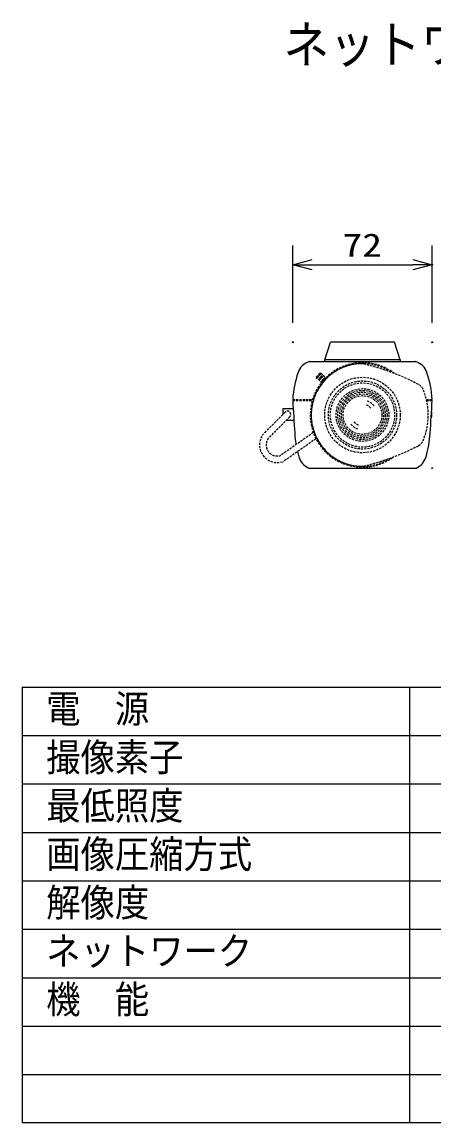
# Model space of a CAD drawing. Units: millimetres, scale not verified. Extents: x -62 to 63, y -56 to 57.
# Drawn here: x -62.5 to -19.9, y -56.4 to 57.3 of the extents above; entities that cross this region are included whole.
import ezdxf
from ezdxf.enums import TextEntityAlignment as Align

# ---------------------------------------------------------------- set-up
doc = ezdxf.new("R2010")
doc.units = ezdxf.units.MM
doc.header["$LTSCALE"] = 0.190051
doc.header["$PDMODE"] = 32
doc.header["$PDSIZE"] = 0.095
doc.linetypes.add('DASHED1', pattern=[1.8, 1.2, -0.6])
for name, color, linetype in [('0-0_MOJI1', 2, 'Continuous'), ('0-2_WAKU', 1, 'Continuous'), ('0-3_GAIKEI', 1, 'Continuous'), ('0-4_SUNPO', 3, 'Continuous'), ('0-5_DEFPOINTS', 7, 'Continuous')]:
    doc.layers.add(name, color=color, linetype=linetype)
doc.styles.add('ＭＳ ゴシック', font='')
doc.styles.get('ＭＳ ゴシック').set_extended_font_data('MS Gothic')

# ---------------------------------------------------------------- blocks, each defined once
blk = doc.blocks.new('_OPEN30')
at = {"layer": '0-5_DEFPOINTS'}
blk.add_line((0, 0), (-1, 0), dxfattribs=at)
blk.add_lwpolyline([(-1, 0.26795), (0, 0), (-1, -0.26795)], dxfattribs=at)

msp = doc.modelspace()

# ---------------------------------------------------------------- linework, layer by layer
at = {"layer": '0-2_WAKU', "color": 4}
for p, q in [((-62.4859, -11.3847), (62.5143, -11.3847)), ((-62.4859, -11.3847), (-62.4859, -56.3848)), ((-22.4858, -11.3847), (-22.4858, -56.3848)), ((62.5143, -56.3848), (-62.4859, -56.3848))]:
    msp.add_line(p, q, dxfattribs=at)
at = {"layer": '0-2_WAKU'}
for p, q in [((-62.4859, -16.3847), (62.5143, -16.3847)), ((-62.4859, -21.3847), (62.5143, -21.3847)), ((-62.4859, -26.3847), (62.5143, -26.3847)), ((-62.4859, -31.3848), (62.5143, -31.3848)), ((-62.4859, -36.3848), (62.5143, -36.3848)), ((-62.4859, -41.3848), (62.5143, -41.3848)), ((-62.4859, -46.3848), (62.5143, -46.3848)), ((-62.4859, -51.3848), (62.5143, -51.3848))]:
    msp.add_line(p, q, dxfattribs=at)
at = {"layer": '0-3_GAIKEI', "color": 7}
for p, q in [((-31.2277, 22.4072), (-30.6277, 24.2072)), ((-24.0277, 24.2072), (-30.6277, 24.2072)), ((-23.4277, 22.4072), (-24.0277, 24.2072)), ((-32.7957, 22.2072), (-21.8597, 22.2072)), ((-31.2277, 22.2072), (-31.2277, 22.4072)), ((-23.4277, 22.4072), (-23.4277, 22.2072)), ((-32.7887, 11.2072), (-21.8667, 11.2072)), ((-21.83, 11.2106), (-21.8277, 11.211)), ((-21.7903, 11.2224), (-21.7893, 11.2228))]:
    msp.add_line(p, q, dxfattribs=at)
at = {"layer": '0-3_GAIKEI'}
for p, q in [((-23.4277, 22.4072), (-31.2277, 22.4072)), ((-34.296, 18.2072), (-34.2977, 18.3072)), ((-20.3877, 18.3072), (-20.3877, 18.2072)), ((-20.3577, 18.3072), (-20.3594, 18.2072)), ((-35.5575, 17.3474), (-35.5594, 16.758)), ((-34.4806, 17.3439), (-35.5575, 17.3474)), ((-35.1821, 16.1723), (-34.6134, 16.1705)), ((-34.6134, 16.1705), (-34.4105, 16.1698))]:
    msp.add_line(p, q, dxfattribs=at)
at = {"layer": '0-3_GAIKEI', "linetype": 'DASHED1'}
for p, q in [((-32.0919, 20.6119), (-31.719, 21.0262)), ((-32.0919, 20.6119), (-32.0875, 20.5272)), ((-31.4849, 19.9847), (-32.0875, 20.5272)), ((-32.0729, 20.514), (-31.6196, 21.0174)), ((-31.3994, 20.09), (-31.9822, 20.6147)), ((-31.3114, 20.193), (-31.8916, 20.7154)), ((-31.2207, 20.2937), (-31.8009, 20.8161)), ((-31.719, 21.0262), (-31.6342, 21.0306)), ((-31.1275, 20.392), (-31.7102, 20.9167)), ((-31.6342, 21.0306), (-31.0317, 20.488)), ((-34.5277, 18.3072), (-32.4845, 18.3072)), ((-34.5277, 18.2072), (-32.5087, 18.2072)), ((-20.721, 18.3072), (-20.1277, 18.3072)), ((-20.6974, 18.2072), (-20.1277, 18.2072)), ((-35.3218, 16.9956), (-37.3046, 15.0128)), ((-34.8403, 16.5141), (-37.0225, 14.3319)), ((-32.4108, 14.8845), (-35.7804, 12.5251)), ((-32.1346, 14.2467), (-35.4642, 11.9153))]:
    msp.add_line(p, q, dxfattribs=at)
for radius in [3.9, 3.52, 3.32, 2.72, 2.54, 2.36, 2.18, 2]:
    msp.add_circle((-27.3277, 16.6972), radius, dxfattribs=at)
at = {"layer": '0-3_GAIKEI', "color": 7}
for centre, radius, start, end in [((-32.2812, 20.4922), 1.8, 108.75478, 160.71409), ((-32.7957, 22.0072), 0.2, 90, 108.75478), ((-21.8597, 22.0072), 0.2, 71.24522, 90), ((-22.3741, 20.4922), 1.8, 19.28591, 71.24522), ((-24.5414, 17.7838), 10, 160.71409, 177), ((-30.114, 17.7838), 10, 3, 19.28591), ((165.1985, 28.6744), 200.0003, 183, 183.97585), ((-219.8539, 28.6744), 200.0003, 356.02415, 357), ((-22.3493, 15.6392), 12, 183.97585, 189.57045), ((-32.306, 15.6392), 12, 344.32073, 356.02415), ((-22.3493, 15.6392), 12, 193.12044, 195.67927), ((-32.1698, 12.8827), 1.8, 195.67927, 247.24434), ((-22.4856, 12.8827), 1.8, 292.75566, 344.32073), ((-32.1698, 12.8827), 1.8, 242.15838, 247.24434), ((-32.7887, 11.4072), 0.2, 247.24434, 270), ((-21.8667, 11.4072), 0.2, 270, 280.57687), ((-21.8667, 11.4072), 0.2, 281.22908, 292.75566)]:
    msp.add_arc(centre, radius, start, end, dxfattribs=at)
at = {"layer": '0-3_GAIKEI', "linetype": 'DASHED1'}
for centre, radius, start, end in [((-27.3277, 16.7072), 5.4, 52.31568, 306.97937), ((-27.3277, 16.7072), 5.3, 56.29436, 302.81313), ((-27.3277, 16.6972), 5.3, 91.47305, 268.52695), ((-33.0168, -2.3469), 25, 62.65363, 76.55912), ((-21.992, 18.971), 1, 23.08148, 62.65363), ((-27.3277, 16.6972), 6.8, 336.91852, 23.08148), ((-35.0803, 16.7541), 0.3415, 303.81474, 135), ((-27.3277, 16.6972), 1.12, 38.23294, 69.66227), ((-27.3277, 16.6972), 1.52, 38.23294, 69.66227), ((-27.3277, 16.6972), 1.12, 218.23294, 249.66227), ((-36.1298, 13.6153), 1.8257, 130.05255, 291.379), ((-27.3277, 16.6972), 1.52, 218.23294, 249.66227), ((-36.1298, 13.6153), 1.1448, 141.24903, 287.7693), ((-21.992, 14.4234), 1, 297.34637, 336.91852), ((-33.0168, 35.7413), 25, 283.44088, 297.34637)]:
    msp.add_arc(centre, radius, start, end, dxfattribs=at)
at = {"layer": '0-3_GAIKEI'}
for centre, radius, start, end in [((-27.4382, 20.9958), 1, 76.55912, 91.47305), ((-20.3637, 18.2306), 0.024, 180, 257.13221), ((-21.1479, 16.8072), 1.0002, 336.61894, 16.532), ((-27.4382, 12.3986), 1, 268.52695, 283.44088)]:
    msp.add_arc(centre, radius, start, end, dxfattribs=at)
at = {"layer": '0-4_SUNPO'}
for p, q in [((-34.5277, 26.2072), (-34.5277, 34.2072)), ((-20.1277, 26.2072), (-20.1277, 34.2072)), ((-32.5277, 32.2072), (-22.1277, 32.2072))]:
    msp.add_line(p, q, dxfattribs=at)
at = {"layer": '0-5_DEFPOINTS'}
for p in [(-20.1277, 32.2072), (-34.5277, 24.2072), (-20.1277, 24.2072), (-20.1277, 11.2072)]:
    msp.add_point(p, dxfattribs=at)

# ---------------------------------------------------------------- block references
at = {"layer": '0-4_SUNPO', "xscale": 2, "yscale": 2, "rotation": 180}
msp.add_blockref('_OPEN30', (-34.5277, 32.2072), dxfattribs=at)
at = {"layer": '0-4_SUNPO', "xscale": 2, "yscale": 2}
msp.add_blockref('_OPEN30', (-20.1277, 32.2072), dxfattribs=at)

# ---------------------------------------------------------------- texts
at = {"layer": '0-0_MOJI1', "style": 'ＭＳ ゴシック', "width": 0.9}
for s, height, p in [('ネットワークカメラ', 3.848, (-35.4858, 51.8752)), ('電\u3000源', 2.887, (-59.9859, -15.9398)), ('撮像素子', 2.887, (-59.9859, -20.9399)), ('最低照度', 2.887, (-59.9859, -25.9399)), ('画像圧縮方式', 2.887, (-59.9859, -30.9399)), ('解像度', 2.887, (-59.9859, -35.9399)), ('ネットワーク', 2.887, (-59.9859, -40.9399)), ('機\u3000能', 2.887, (-59.9859, -45.9399))]:
    msp.add_text(s, height=height, dxfattribs=at).set_placement(p, align=Align.BOTTOM_LEFT)
at = {"layer": '0-4_SUNPO', "style": 'ＭＳ ゴシック', "width": 1.25}
msp.add_text('72', height=2.405, dxfattribs=at).set_placement((-29.3946, 32.3168), align=Align.BOTTOM_LEFT)

doc.saveas('drawing.dxf')
